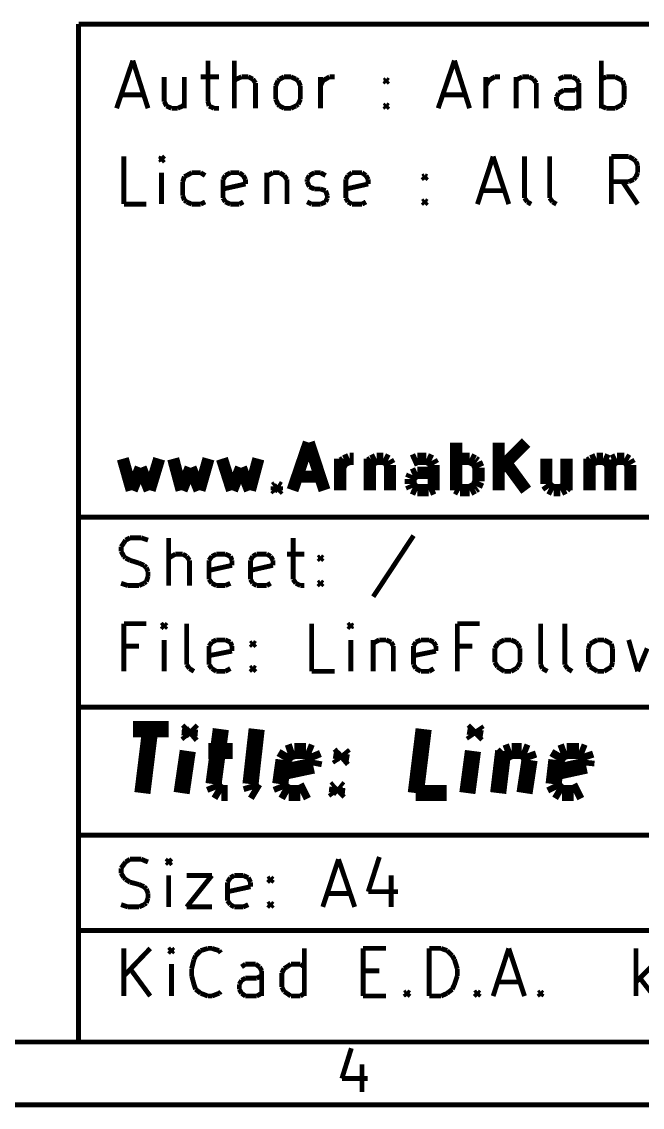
# Model space of a CAD drawing. Header units: millimetres. Extents: x 10 to 287, y 10 to 200.
# Drawn here: x 175.22 to 194.76, y 9.94 to 44.09 of the extents above; entities that cross this region are included whole.
import ezdxf

# ---------------------------------------------------------------- set-up
doc = ezdxf.new("R2010")
doc.units = ezdxf.units.MM
doc.layers.add('P', color=7, linetype='Continuous')

msp = doc.modelspace()

# ---------------------------------------------------------------- linework, layer by layer
at = {"layer": 'P'}
for points, const_width in [([(177.006, 44.009), (177.006, 11.994)], 0.152), ([(285.009, 44.009), (177.006, 44.009)], 0.152), ([(178.206, 41.363), (178.717, 42.863)], 0.152), ([(178.717, 42.863), (179.193, 41.363)], 0.152), ([(181.081, 42.863), (181.081, 41.575)], 0.152), ([(181.91, 41.363), (181.91, 42.863)], 0.152), ([(188.33, 41.363), (188.842, 42.863)], 0.152), ([(188.842, 42.863), (189.318, 41.363)], 0.152), ([(193.463, 41.363), (193.463, 42.863)], 0.152), ([(179.705, 42.351), (179.705, 41.575)], 0.152), ([(180.34, 42.351), (180.34, 41.363)], 0.152), ([(180.852, 42.351), (181.434, 42.351)], 0.152), ([(181.98, 42.28), (181.91, 42.228)], 0.152), ([(182.139, 42.351), (181.98, 42.28)], 0.152), ([(182.351, 42.351), (182.139, 42.351)], 0.152), ([(182.492, 42.28), (182.351, 42.351)], 0.152), ([(182.58, 42.157), (182.492, 42.28)], 0.152), ([(183.286, 42.228), (183.339, 42.28)], 0.152), ([(183.339, 42.28), (183.48, 42.351)], 0.152), ([(183.48, 42.351), (183.691, 42.351)], 0.152), ([(183.691, 42.351), (183.85, 42.28)], 0.152), ([(183.85, 42.28), (183.921, 42.228)], 0.152), ([(184.626, 41.363), (184.626, 42.351)], 0.152), ([(184.697, 42.228), (184.785, 42.28)], 0.152), ([(184.785, 42.28), (184.908, 42.351)], 0.152), ([(184.908, 42.351), (185.067, 42.351)], 0.152), ([(186.637, 42.228), (186.69, 42.28)], 0.152), ([(186.69, 42.28), (186.761, 42.228)], 0.152), ([(186.69, 42.28), (186.69, 42.157)], 0.152), ([(189.83, 41.363), (189.83, 42.351)], 0.152), ([(189.918, 42.228), (189.988, 42.28)], 0.152), ([(189.988, 42.28), (190.112, 42.351)], 0.152), ([(190.112, 42.351), (190.271, 42.351)], 0.152), ([(190.782, 42.351), (190.782, 41.363)], 0.152), ([(190.782, 42.228), (190.835, 42.28)], 0.152), ([(190.835, 42.28), (190.976, 42.351)], 0.152), ([(190.976, 42.351), (191.188, 42.351)], 0.152), ([(191.188, 42.351), (191.329, 42.28)], 0.152), ([(191.329, 42.28), (191.417, 42.157)], 0.152), ([(192.282, 42.351), (192.123, 42.28)], 0.152), ([(192.546, 42.351), (192.282, 42.351)], 0.152), ([(192.687, 42.28), (192.546, 42.351)], 0.152), ([(192.758, 42.157), (192.687, 42.28)], 0.152), ([(193.463, 42.28), (193.622, 42.351)], 0.152), ([(193.622, 42.351), (193.904, 42.351)], 0.152), ([(193.904, 42.351), (194.045, 42.28)], 0.152), ([(194.045, 42.28), (194.134, 42.228)], 0.152), ([(182.58, 41.363), (182.58, 42.157)], 0.152), ([(183.215, 42.069), (183.286, 42.228)], 0.152), ([(183.215, 41.645), (183.215, 42.069)], 0.152), ([(183.921, 42.228), (183.991, 42.069)], 0.152), ([(183.991, 42.069), (183.991, 41.645)], 0.152), ([(184.626, 42.069), (184.697, 42.228)], 0.152), ([(186.69, 42.157), (186.637, 42.228)], 0.152), ([(186.761, 42.228), (186.69, 42.157)], 0.152), ([(189.83, 42.069), (189.918, 42.228)], 0.152), ([(191.417, 42.157), (191.417, 41.363)], 0.152), ([(192.123, 41.839), (192.282, 41.928)], 0.152), ([(192.282, 41.928), (192.634, 41.928)], 0.152), ([(192.634, 41.928), (192.758, 41.998)], 0.152), ([(192.758, 41.363), (192.758, 42.157)], 0.152), ([(194.134, 42.228), (194.187, 42.069)], 0.152), ([(194.187, 42.069), (194.187, 41.645)], 0.152), ([(178.347, 41.787), (179.07, 41.787)], 0.152), ([(183.286, 41.487), (183.215, 41.645)], 0.152), ([(183.991, 41.645), (183.921, 41.487)], 0.152), ([(188.489, 41.787), (189.195, 41.787)], 0.152), ([(192.052, 41.716), (192.123, 41.839)], 0.152), ([(192.052, 41.575), (192.052, 41.716)], 0.152), ([(194.187, 41.645), (194.134, 41.487)], 0.152), ([(179.705, 41.575), (179.776, 41.434)], 0.152), ([(179.776, 41.434), (179.934, 41.363)], 0.152), ([(179.934, 41.363), (180.128, 41.363)], 0.152), ([(180.128, 41.363), (180.287, 41.434)], 0.152), ([(180.287, 41.434), (180.34, 41.487)], 0.152), ([(181.081, 41.575), (181.116, 41.434)], 0.152), ([(181.116, 41.434), (181.275, 41.363)], 0.152), ([(181.275, 41.363), (181.434, 41.363)], 0.152), ([(183.339, 41.434), (183.286, 41.487)], 0.152), ([(183.48, 41.363), (183.339, 41.434)], 0.152), ([(183.691, 41.363), (183.48, 41.363)], 0.152), ([(183.85, 41.434), (183.691, 41.363)], 0.152), ([(183.921, 41.487), (183.85, 41.434)], 0.152), ([(186.637, 41.434), (186.69, 41.487)], 0.152), ([(186.69, 41.363), (186.637, 41.434)], 0.152), ([(186.69, 41.487), (186.761, 41.434)], 0.152), ([(186.69, 41.487), (186.69, 41.363)], 0.152), ([(186.761, 41.434), (186.69, 41.363)], 0.152), ([(192.123, 41.434), (192.052, 41.575)], 0.152), ([(192.282, 41.363), (192.123, 41.434)], 0.152), ([(192.634, 41.363), (192.282, 41.363)], 0.152), ([(192.758, 41.434), (192.634, 41.363)], 0.152), ([(193.622, 41.363), (193.463, 41.434)], 0.152), ([(193.904, 41.363), (193.622, 41.363)], 0.152), ([(194.045, 41.434), (193.904, 41.363)], 0.152), ([(194.134, 41.487), (194.045, 41.434)], 0.152), ([(178.435, 38.347), (178.435, 39.846)], 0.152), ([(179.617, 39.846), (179.582, 39.758)], 0.152), ([(179.582, 39.758), (179.617, 39.688)], 0.152), ([(179.705, 39.758), (179.617, 39.846)], 0.152), ([(179.617, 39.846), (179.617, 39.688)], 0.152), ([(179.617, 39.688), (179.705, 39.758)], 0.152), ([(189.565, 38.347), (190.059, 39.846)], 0.152), ([(190.059, 39.846), (190.553, 38.347)], 0.152), ([(191.047, 38.541), (191.047, 39.846)], 0.152), ([(191.841, 38.541), (191.841, 39.846)], 0.152), ([(193.781, 38.347), (193.781, 39.846)], 0.152), ([(193.781, 39.846), (194.328, 39.846)], 0.152), ([(194.328, 39.846), (194.486, 39.758)], 0.152), ([(194.486, 39.758), (194.557, 39.688)], 0.152), ([(194.557, 39.688), (194.61, 39.564)], 0.152), ([(194.61, 39.564), (194.61, 39.335)], 0.152), ([(179.617, 38.347), (179.617, 39.335)], 0.152), ([(180.287, 39.053), (180.34, 39.211)], 0.152), ([(180.34, 39.211), (180.411, 39.247)], 0.152), ([(180.411, 39.247), (180.569, 39.335)], 0.152), ([(180.569, 39.335), (180.852, 39.335)], 0.152), ([(180.852, 39.335), (180.993, 39.247)], 0.152), ([(181.557, 39.123), (181.628, 39.247)], 0.152), ([(181.628, 39.247), (181.786, 39.335)], 0.152), ([(181.786, 39.335), (182.069, 39.335)], 0.152), ([(182.069, 39.335), (182.192, 39.247)], 0.152), ([(182.192, 39.247), (182.263, 39.123)], 0.152), ([(182.933, 39.335), (182.933, 38.347)], 0.152), ([(182.933, 39.211), (182.968, 39.247)], 0.152), ([(182.968, 39.247), (183.127, 39.335)], 0.152), ([(183.127, 39.335), (183.339, 39.335)], 0.152), ([(183.339, 39.335), (183.48, 39.247)], 0.152), ([(183.48, 39.247), (183.568, 39.123)], 0.152), ([(184.203, 39.123), (184.273, 39.247)], 0.152), ([(184.273, 39.247), (184.432, 39.335)], 0.152), ([(184.432, 39.335), (184.626, 39.335)], 0.152), ([(184.626, 39.335), (184.785, 39.247)], 0.152), ([(185.42, 39.123), (185.491, 39.247)], 0.152), ([(185.491, 39.247), (185.614, 39.335)], 0.152), ([(185.614, 39.335), (185.932, 39.335)], 0.152), ([(185.932, 39.335), (186.055, 39.247)], 0.152), ([(186.055, 39.247), (186.126, 39.123)], 0.152), ([(187.837, 39.211), (187.907, 39.247)], 0.152), ([(187.907, 39.123), (187.837, 39.211)], 0.152), ([(187.907, 39.247), (187.978, 39.211)], 0.152), ([(187.907, 39.247), (187.907, 39.123)], 0.152), ([(187.978, 39.211), (187.907, 39.123)], 0.152), ([(194.557, 39.211), (194.486, 39.123)], 0.152), ([(194.61, 39.335), (194.557, 39.211)], 0.152), ([(180.287, 38.612), (180.287, 39.053)], 0.152), ([(181.557, 38.541), (181.557, 39.123)], 0.152), ([(182.263, 38.982), (181.557, 38.823)], 0.152), ([(182.263, 39.123), (182.263, 38.982)], 0.152), ([(183.568, 39.123), (183.568, 38.347)], 0.152), ([(184.203, 39.053), (184.203, 39.123)], 0.152), ([(184.273, 38.894), (184.203, 39.053)], 0.152), ([(184.432, 38.823), (184.273, 38.894)], 0.152), ([(185.42, 38.541), (185.42, 39.123)], 0.152), ([(186.126, 38.982), (185.42, 38.823)], 0.152), ([(186.126, 39.123), (186.126, 38.982)], 0.152), ([(194.328, 39.053), (193.781, 39.053)], 0.152), ([(194.61, 38.347), (194.134, 39.053)], 0.152), ([(194.486, 39.123), (194.328, 39.053)], 0.152), ([(180.34, 38.47), (180.287, 38.612)], 0.152), ([(181.628, 38.418), (181.557, 38.541)], 0.152), ([(184.626, 38.823), (184.432, 38.823)], 0.152), ([(184.785, 38.77), (184.626, 38.823)], 0.152), ([(184.838, 38.612), (184.785, 38.77)], 0.152), ([(184.785, 38.418), (184.838, 38.541)], 0.152), ([(184.838, 38.541), (184.838, 38.612)], 0.152), ([(185.491, 38.418), (185.42, 38.541)], 0.152), ([(189.689, 38.77), (190.412, 38.77)], 0.152), ([(191.135, 38.418), (191.047, 38.541)], 0.152), ([(191.929, 38.418), (191.841, 38.541)], 0.152), ([(179.141, 38.347), (178.435, 38.347)], 0.152), ([(180.411, 38.418), (180.34, 38.47)], 0.152), ([(180.569, 38.347), (180.411, 38.418)], 0.152), ([(180.852, 38.347), (180.569, 38.347)], 0.152), ([(180.993, 38.418), (180.852, 38.347)], 0.152), ([(181.786, 38.347), (181.628, 38.418)], 0.152), ([(182.069, 38.347), (181.786, 38.347)], 0.152), ([(182.192, 38.418), (182.069, 38.347)], 0.152), ([(184.203, 38.418), (184.344, 38.347)], 0.152), ([(184.344, 38.347), (184.626, 38.347)], 0.152), ([(184.626, 38.347), (184.785, 38.418)], 0.152), ([(185.614, 38.347), (185.491, 38.418)], 0.152), ([(185.932, 38.347), (185.614, 38.347)], 0.152), ([(186.055, 38.418), (185.932, 38.347)], 0.152), ([(187.837, 38.418), (187.907, 38.47)], 0.152), ([(187.907, 38.347), (187.837, 38.418)], 0.152), ([(187.907, 38.47), (187.978, 38.418)], 0.152), ([(187.907, 38.47), (187.907, 38.347)], 0.152), ([(187.978, 38.418), (187.907, 38.347)], 0.152), ([(191.258, 38.347), (191.135, 38.418)], 0.152), ([(192.052, 38.347), (191.929, 38.418)], 0.152), ([(183.744, 29.351), (184.256, 30.85)], 0.381), ([(184.256, 30.85), (184.75, 29.351)], 0.381), ([(188.895, 29.351), (188.895, 30.85)], 0.381), ([(190.235, 29.351), (190.235, 30.85)], 0.381), ([(191.1, 30.85), (190.235, 29.986)], 0.381), ([(178.4, 30.339), (178.682, 29.351)], 0.381), ([(179.246, 29.351), (179.546, 30.339)], 0.381), ([(179.987, 30.339), (180.252, 29.351)], 0.381), ([(180.816, 29.351), (181.098, 30.339)], 0.381), ([(181.522, 30.339), (181.839, 29.351)], 0.381), ([(182.404, 29.351), (182.668, 30.339)], 0.381), ([(185.244, 29.351), (185.244, 30.339)], 0.381), ([(185.244, 30.057), (185.314, 30.215)], 0.381), ([(185.314, 30.215), (185.385, 30.268)], 0.381), ([(185.385, 30.268), (185.543, 30.339)], 0.381), ([(185.543, 30.339), (185.667, 30.339)], 0.381), ([(186.178, 30.339), (186.178, 29.351)], 0.381), ([(186.178, 30.215), (186.249, 30.268)], 0.381), ([(186.249, 30.268), (186.39, 30.339)], 0.381), ([(186.39, 30.339), (186.602, 30.339)], 0.381), ([(186.602, 30.339), (186.743, 30.268)], 0.381), ([(186.743, 30.268), (186.813, 30.145)], 0.381), ([(187.678, 30.339), (187.519, 30.268)], 0.381), ([(187.96, 30.339), (187.678, 30.339)], 0.381), ([(188.119, 30.268), (187.96, 30.339)], 0.381), ([(188.189, 30.145), (188.119, 30.268)], 0.381), ([(188.895, 30.268), (189.018, 30.339)], 0.381), ([(189.018, 30.339), (189.318, 30.339)], 0.381), ([(189.318, 30.339), (189.459, 30.268)], 0.381), ([(189.459, 30.268), (189.53, 30.215)], 0.381), ([(189.53, 30.215), (189.6, 30.057)], 0.381), ([(191.1, 29.351), (190.465, 30.215)], 0.381), ([(191.735, 30.339), (191.735, 29.545)], 0.381), ([(192.37, 30.339), (192.37, 29.351)], 0.381), ([(193.093, 29.351), (193.093, 30.339)], 0.381), ([(193.093, 30.215), (193.163, 30.268)], 0.381), ([(193.163, 30.268), (193.322, 30.339)], 0.381), ([(193.322, 30.339), (193.516, 30.339)], 0.381), ([(193.516, 30.339), (193.675, 30.268)], 0.381), ([(193.675, 30.268), (193.746, 30.145)], 0.381), ([(193.746, 30.145), (193.816, 30.268)], 0.381), ([(193.816, 30.268), (193.957, 30.339)], 0.381), ([(193.957, 30.339), (194.187, 30.339)], 0.381), ([(194.187, 30.339), (194.31, 30.268)], 0.381), ([(194.31, 30.268), (194.381, 30.145)], 0.381), ([(178.682, 29.351), (178.964, 30.057)], 0.381), ([(178.964, 30.057), (179.246, 29.351)], 0.381), ([(180.252, 29.351), (180.534, 30.057)], 0.381), ([(180.534, 30.057), (180.816, 29.351)], 0.381), ([(181.839, 29.351), (182.122, 30.057)], 0.381), ([(182.122, 30.057), (182.404, 29.351)], 0.381), ([(186.813, 30.145), (186.813, 29.351)], 0.381), ([(187.519, 29.827), (187.678, 29.898)], 0.381), ([(187.678, 29.898), (188.031, 29.898)], 0.381), ([(188.031, 29.898), (188.189, 29.986)], 0.381), ([(188.189, 29.351), (188.189, 30.145)], 0.381), ([(189.6, 30.057), (189.6, 29.633)], 0.381), ([(193.746, 30.145), (193.746, 29.351)], 0.381), ([(194.381, 30.145), (194.381, 29.351)], 0.381), ([(183.885, 29.774), (184.609, 29.774)], 0.381), ([(187.466, 29.704), (187.519, 29.827)], 0.381), ([(187.466, 29.545), (187.466, 29.704)], 0.381), ([(187.519, 29.422), (187.466, 29.545)], 0.381), ([(189.6, 29.633), (189.53, 29.475)], 0.381), ([(191.735, 29.545), (191.823, 29.422)], 0.381), ([(183.18, 29.422), (183.25, 29.475)], 0.381), ([(183.25, 29.351), (183.18, 29.422)], 0.381), ([(183.25, 29.475), (183.339, 29.422)], 0.381), ([(183.25, 29.475), (183.25, 29.351)], 0.381), ([(183.339, 29.422), (183.25, 29.351)], 0.381), ([(187.678, 29.351), (187.519, 29.422)], 0.381), ([(188.031, 29.351), (187.678, 29.351)], 0.381), ([(188.189, 29.422), (188.031, 29.351)], 0.381), ([(189.018, 29.351), (188.895, 29.422)], 0.381), ([(189.318, 29.351), (189.018, 29.351)], 0.381), ([(189.459, 29.422), (189.318, 29.351)], 0.381), ([(189.53, 29.475), (189.459, 29.422)], 0.381), ([(191.823, 29.422), (191.964, 29.351)], 0.381), ([(191.964, 29.351), (192.176, 29.351)], 0.381), ([(192.176, 29.351), (192.317, 29.422)], 0.381), ([(192.317, 29.422), (192.37, 29.475)], 0.381), ([(177.006, 28.504), (285.009, 28.504)], 0.152), ([(187.554, 27.922), (186.284, 26)], 0.152), ([(178.347, 27.57), (178.435, 27.693)], 0.152), ([(178.435, 27.693), (178.488, 27.781)], 0.152), ([(178.488, 27.781), (178.629, 27.852)], 0.152), ([(178.629, 27.852), (178.982, 27.852)], 0.152), ([(178.982, 27.852), (179.193, 27.781)], 0.152), ([(179.846, 26.353), (179.846, 27.852)], 0.152), ([(183.762, 27.852), (183.762, 26.547)], 0.152), ([(178.347, 27.428), (178.347, 27.57)], 0.152), ([(178.435, 27.27), (178.347, 27.428)], 0.152), ([(178.488, 27.217), (178.435, 27.27)], 0.152), ([(179.934, 27.27), (179.846, 27.217)], 0.152), ([(180.058, 27.34), (179.934, 27.27)], 0.152), ([(180.287, 27.34), (180.058, 27.34)], 0.152), ([(180.411, 27.27), (180.287, 27.34)], 0.152), ([(180.499, 27.146), (180.411, 27.27)], 0.152), ([(181.116, 27.146), (181.204, 27.27)], 0.152), ([(181.204, 27.27), (181.345, 27.34)], 0.152), ([(181.345, 27.34), (181.628, 27.34)], 0.152), ([(181.628, 27.34), (181.786, 27.27)], 0.152), ([(181.786, 27.27), (181.839, 27.146)], 0.152), ([(182.421, 27.146), (182.492, 27.27)], 0.152), ([(182.492, 27.27), (182.615, 27.34)], 0.152), ([(182.615, 27.34), (182.933, 27.34)], 0.152), ([(182.933, 27.34), (183.056, 27.27)], 0.152), ([(183.056, 27.27), (183.127, 27.146)], 0.152), ([(183.568, 27.34), (184.115, 27.34)], 0.152), ([(184.556, 27.217), (184.626, 27.27)], 0.152), ([(184.626, 27.27), (184.697, 27.217)], 0.152), ([(184.626, 27.27), (184.626, 27.146)], 0.152), ([(178.629, 27.146), (178.488, 27.217)], 0.152), ([(178.911, 27.058), (178.629, 27.146)], 0.152), ([(179.07, 26.988), (178.911, 27.058)], 0.152), ([(179.141, 26.917), (179.07, 26.988)], 0.152), ([(179.193, 26.793), (179.141, 26.917)], 0.152), ([(180.499, 26.353), (180.499, 27.146)], 0.152), ([(181.116, 26.547), (181.116, 27.146)], 0.152), ([(181.839, 26.988), (181.116, 26.829)], 0.152), ([(181.839, 27.146), (181.839, 26.988)], 0.152), ([(182.421, 26.547), (182.421, 27.146)], 0.152), ([(183.127, 26.988), (182.421, 26.829)], 0.152), ([(183.127, 27.146), (183.127, 26.988)], 0.152), ([(184.626, 27.146), (184.556, 27.217)], 0.152), ([(184.697, 27.217), (184.626, 27.146)], 0.152), ([(179.141, 26.476), (179.193, 26.635)], 0.152), ([(179.193, 26.635), (179.193, 26.793)], 0.152), ([(178.347, 26.423), (178.558, 26.353)], 0.152), ([(178.558, 26.353), (178.911, 26.353)], 0.152), ([(178.911, 26.353), (179.07, 26.423)], 0.152), ([(179.07, 26.423), (179.141, 26.476)], 0.152), ([(181.204, 26.423), (181.116, 26.547)], 0.152), ([(181.345, 26.353), (181.204, 26.423)], 0.152), ([(181.628, 26.353), (181.345, 26.353)], 0.152), ([(181.786, 26.423), (181.628, 26.353)], 0.152), ([(182.492, 26.423), (182.421, 26.547)], 0.152), ([(182.615, 26.353), (182.492, 26.423)], 0.152), ([(182.933, 26.353), (182.615, 26.353)], 0.152), ([(183.056, 26.423), (182.933, 26.353)], 0.152), ([(183.762, 26.547), (183.85, 26.423)], 0.152), ([(183.85, 26.423), (183.991, 26.353)], 0.152), ([(183.991, 26.353), (184.115, 26.353)], 0.152), ([(184.556, 26.423), (184.626, 26.476)], 0.152), ([(184.626, 26.353), (184.556, 26.423)], 0.152), ([(184.626, 26.476), (184.697, 26.423)], 0.152), ([(184.626, 26.476), (184.626, 26.353)], 0.152), ([(184.697, 26.423), (184.626, 26.353)], 0.152), ([(178.435, 23.654), (178.435, 25.153)], 0.152), ([(178.435, 25.153), (179.141, 25.153)], 0.152), ([(179.705, 25.153), (179.617, 25.083)], 0.152), ([(179.617, 25.083), (179.705, 25.012)], 0.152), ([(179.776, 25.083), (179.705, 25.153)], 0.152), ([(179.705, 25.153), (179.705, 25.012)], 0.152), ([(179.705, 25.012), (179.776, 25.083)], 0.152), ([(180.411, 23.865), (180.411, 25.153)], 0.152), ([(184.344, 23.654), (184.344, 25.153)], 0.152), ([(185.579, 25.153), (185.491, 25.083)], 0.152), ([(185.491, 25.083), (185.579, 25.012)], 0.152), ([(185.614, 25.083), (185.579, 25.153)], 0.152), ([(185.579, 25.153), (185.579, 25.012)], 0.152), ([(185.579, 25.012), (185.614, 25.083)], 0.152), ([(188.93, 23.654), (188.93, 25.153)], 0.152), ([(188.93, 25.153), (189.636, 25.153)], 0.152), ([(191.558, 23.865), (191.558, 25.153)], 0.152), ([(192.317, 23.865), (192.317, 25.153)], 0.152), ([(179.705, 23.654), (179.705, 24.642)], 0.152), ([(181.116, 24.448), (181.204, 24.571)], 0.152), ([(181.204, 24.571), (181.345, 24.642)], 0.152), ([(181.345, 24.642), (181.628, 24.642)], 0.152), ([(181.628, 24.642), (181.786, 24.571)], 0.152), ([(181.786, 24.571), (181.839, 24.448)], 0.152), ([(182.421, 24.518), (182.492, 24.571)], 0.152), ([(182.492, 24.448), (182.421, 24.518)], 0.152), ([(182.492, 24.571), (182.58, 24.518)], 0.152), ([(182.492, 24.571), (182.492, 24.448)], 0.152), ([(182.58, 24.518), (182.492, 24.448)], 0.152), ([(185.579, 23.654), (185.579, 24.642)], 0.152), ([(186.284, 24.642), (186.284, 23.654)], 0.152), ([(186.284, 24.518), (186.337, 24.571)], 0.152), ([(186.337, 24.571), (186.478, 24.642)], 0.152), ([(186.478, 24.642), (186.69, 24.642)], 0.152), ([(186.69, 24.642), (186.849, 24.571)], 0.152), ([(186.849, 24.571), (186.919, 24.448)], 0.152), ([(187.554, 24.448), (187.625, 24.571)], 0.152), ([(187.625, 24.571), (187.784, 24.642)], 0.152), ([(187.784, 24.642), (188.048, 24.642)], 0.152), ([(188.048, 24.642), (188.189, 24.571)], 0.152), ([(188.189, 24.571), (188.26, 24.448)], 0.152), ([(190.112, 24.377), (190.2, 24.518)], 0.152), ([(190.2, 24.518), (190.271, 24.571)], 0.152), ([(190.271, 24.571), (190.412, 24.642)], 0.152), ([(190.412, 24.642), (190.623, 24.642)], 0.152), ([(190.623, 24.642), (190.782, 24.571)], 0.152), ([(190.782, 24.571), (190.835, 24.518)], 0.152), ([(190.835, 24.518), (190.906, 24.377)], 0.152), ([(193.058, 24.377), (193.111, 24.518)], 0.152), ([(193.111, 24.518), (193.199, 24.571)], 0.152), ([(193.199, 24.571), (193.34, 24.642)], 0.152), ([(193.34, 24.642), (193.552, 24.642)], 0.152), ([(193.552, 24.642), (193.693, 24.571)], 0.152), ([(193.693, 24.571), (193.781, 24.518)], 0.152), ([(193.781, 24.518), (193.816, 24.377)], 0.152), ([(194.328, 24.642), (194.61, 23.654)], 0.152), ([(178.911, 24.448), (178.435, 24.448)], 0.152), ([(181.116, 23.865), (181.116, 24.448)], 0.152), ([(181.839, 24.289), (181.116, 24.148)], 0.152), ([(181.839, 24.448), (181.839, 24.289)], 0.152), ([(186.919, 24.448), (186.919, 23.654)], 0.152), ([(187.554, 23.865), (187.554, 24.448)], 0.152), ([(188.26, 24.289), (187.554, 24.148)], 0.152), ([(188.26, 24.448), (188.26, 24.289)], 0.152), ([(189.406, 24.448), (188.93, 24.448)], 0.152), ([(190.112, 23.936), (190.112, 24.377)], 0.152), ([(190.906, 24.377), (190.906, 23.936)], 0.152), ([(193.058, 23.936), (193.058, 24.377)], 0.152), ([(193.816, 24.377), (193.816, 23.936)], 0.152), ([(194.61, 23.654), (194.91, 24.377)], 0.152), ([(180.499, 23.742), (180.411, 23.865)], 0.152), ([(181.204, 23.742), (181.116, 23.865)], 0.152), ([(187.625, 23.742), (187.554, 23.865)], 0.152), ([(190.2, 23.795), (190.112, 23.936)], 0.152), ([(190.906, 23.936), (190.835, 23.795)], 0.152), ([(191.611, 23.742), (191.558, 23.865)], 0.152), ([(192.405, 23.742), (192.317, 23.865)], 0.152), ([(193.111, 23.795), (193.058, 23.936)], 0.152), ([(193.816, 23.936), (193.781, 23.795)], 0.152), ([(180.64, 23.654), (180.499, 23.742)], 0.152), ([(181.345, 23.654), (181.204, 23.742)], 0.152), ([(181.628, 23.654), (181.345, 23.654)], 0.152), ([(181.786, 23.742), (181.628, 23.654)], 0.152), ([(182.421, 23.742), (182.492, 23.795)], 0.152), ([(182.492, 23.654), (182.421, 23.742)], 0.152), ([(182.492, 23.795), (182.58, 23.742)], 0.152), ([(182.492, 23.795), (182.492, 23.654)], 0.152), ([(182.58, 23.742), (182.492, 23.654)], 0.152), ([(185.067, 23.654), (184.344, 23.654)], 0.152), ([(187.784, 23.654), (187.625, 23.742)], 0.152), ([(188.048, 23.654), (187.784, 23.654)], 0.152), ([(188.189, 23.742), (188.048, 23.654)], 0.152), ([(190.271, 23.742), (190.2, 23.795)], 0.152), ([(190.412, 23.654), (190.271, 23.742)], 0.152), ([(190.623, 23.654), (190.412, 23.654)], 0.152), ([(190.782, 23.742), (190.623, 23.654)], 0.152), ([(190.835, 23.795), (190.782, 23.742)], 0.152), ([(191.77, 23.654), (191.611, 23.742)], 0.152), ([(192.546, 23.654), (192.405, 23.742)], 0.152), ([(193.199, 23.742), (193.111, 23.795)], 0.152), ([(193.34, 23.654), (193.199, 23.742)], 0.152), ([(193.552, 23.654), (193.34, 23.654)], 0.152), ([(193.693, 23.742), (193.552, 23.654)], 0.152), ([(193.781, 23.795), (193.693, 23.742)], 0.152), ([(177.006, 22.525), (285.009, 22.525)], 0.152), ([(178.717, 21.837), (179.846, 21.837)], 0.508), ([(179.017, 19.826), (179.264, 21.837)], 0.508), ([(180.516, 21.837), (180.411, 21.731)], 0.508), ([(180.411, 21.731), (180.499, 21.625)], 0.508), ([(180.516, 21.837), (180.499, 21.625)], 0.508), ([(180.499, 21.625), (180.622, 21.731)], 0.508), ([(180.622, 21.731), (180.516, 21.837)], 0.508), ([(181.487, 21.837), (181.257, 20.108)], 0.508), ([(182.421, 20.108), (182.615, 21.837)], 0.508), ([(187.625, 19.826), (187.872, 21.837)], 0.508), ([(189.512, 21.837), (189.406, 21.731)], 0.508), ([(189.406, 21.731), (189.477, 21.625)], 0.508), ([(189.512, 21.837), (189.477, 21.625)], 0.508), ([(189.477, 21.625), (189.583, 21.731)], 0.508), ([(189.583, 21.731), (189.512, 21.837)], 0.508), ([(180.252, 19.826), (180.446, 21.149)], 0.508), ([(181.098, 21.149), (181.857, 21.149)], 0.508), ([(183.462, 20.867), (183.586, 21.078)], 0.508), ([(183.586, 21.078), (183.797, 21.149)], 0.508), ([(183.797, 21.149), (184.168, 21.149)], 0.508), ([(184.168, 21.149), (184.344, 21.078)], 0.508), ([(184.344, 21.078), (184.432, 20.867)], 0.508), ([(185.191, 20.973), (185.297, 21.078)], 0.508), ([(185.261, 20.867), (185.191, 20.973)], 0.508), ([(185.297, 21.078), (185.261, 20.867)], 0.508), ([(185.385, 20.973), (185.261, 20.867)], 0.508), ([(185.297, 21.078), (185.385, 20.973)], 0.508), ([(189.248, 19.826), (189.424, 21.149)], 0.508), ([(190.377, 21.149), (190.218, 19.826)], 0.508), ([(190.341, 20.973), (190.447, 21.078)], 0.508), ([(190.447, 21.078), (190.641, 21.149)], 0.508), ([(190.641, 21.149), (190.959, 21.149)], 0.508), ([(190.959, 21.149), (191.135, 21.078)], 0.508), ([(191.135, 21.078), (191.206, 20.867)], 0.508), ([(192.052, 20.867), (192.176, 21.078)], 0.508), ([(192.176, 21.078), (192.37, 21.149)], 0.508), ([(192.37, 21.149), (192.758, 21.149)], 0.508), ([(192.758, 21.149), (192.934, 21.078)], 0.508), ([(192.934, 21.078), (193.005, 20.867)], 0.508), ([(183.356, 20.108), (183.462, 20.867)], 0.508), ([(184.397, 20.69), (183.409, 20.479)], 0.508), ([(184.432, 20.867), (184.397, 20.69)], 0.508), ([(191.206, 20.867), (191.047, 19.826)], 0.508), ([(191.964, 20.108), (192.052, 20.867)], 0.508), ([(192.987, 20.69), (192.017, 20.479)], 0.508), ([(193.005, 20.867), (192.987, 20.69)], 0.508), ([(181.257, 20.108), (181.328, 19.932)], 0.508), ([(181.328, 19.932), (181.504, 19.826)], 0.508), ([(182.474, 19.932), (182.421, 20.108)], 0.508), ([(182.651, 19.826), (182.474, 19.932)], 0.508), ([(183.427, 19.932), (183.356, 20.108)], 0.508), ([(183.621, 19.826), (183.427, 19.932)], 0.508), ([(184.203, 19.932), (183.991, 19.826)], 0.508), ([(185.067, 19.932), (185.155, 20.003)], 0.508), ([(185.138, 19.826), (185.067, 19.932)], 0.508), ([(185.155, 20.003), (185.138, 19.826)], 0.508), ([(185.244, 19.932), (185.138, 19.826)], 0.508), ([(185.155, 20.003), (185.244, 19.932)], 0.508), ([(192.052, 19.932), (191.964, 20.108)], 0.508), ([(192.229, 19.826), (192.052, 19.932)], 0.508), ([(192.811, 19.932), (192.599, 19.826)], 0.508), ([(181.504, 19.826), (181.698, 19.826)], 0.508), ([(183.991, 19.826), (183.621, 19.826)], 0.508), ([(188.595, 19.826), (187.625, 19.826)], 0.508), ([(192.599, 19.826), (192.229, 19.826)], 0.508), ([(177.006, 18.503), (285.009, 18.503)], 0.152), ([(178.488, 17.657), (178.629, 17.745)], 0.152), ([(178.629, 17.745), (178.982, 17.745)], 0.152), ([(178.982, 17.745), (179.193, 17.657)], 0.152), ([(179.846, 17.745), (179.776, 17.657)], 0.152), ([(179.934, 17.657), (179.846, 17.745)], 0.152), ([(179.846, 17.745), (179.846, 17.586)], 0.152), ([(184.697, 16.245), (185.191, 17.745)], 0.152), ([(185.191, 17.745), (185.702, 16.245)], 0.152), ([(186.478, 17.815), (186.126, 16.722)], 0.152), ([(178.347, 17.463), (178.435, 17.586)], 0.152), ([(178.347, 17.304), (178.347, 17.463)], 0.152), ([(178.435, 17.586), (178.488, 17.657)], 0.152), ([(179.776, 17.657), (179.846, 17.586)], 0.152), ([(179.846, 17.586), (179.934, 17.657)], 0.152), ([(178.435, 17.163), (178.347, 17.304)], 0.152), ([(178.488, 17.11), (178.435, 17.163)], 0.152), ([(178.629, 17.022), (178.488, 17.11)], 0.152), ([(178.911, 16.951), (178.629, 17.022)], 0.152), ([(179.846, 16.245), (179.846, 17.233)], 0.152), ([(180.411, 17.233), (181.204, 17.233)], 0.152), ([(181.204, 17.233), (180.411, 16.245)], 0.152), ([(181.698, 17.022), (181.786, 17.163)], 0.152), ([(181.698, 16.439), (181.698, 17.022)], 0.152), ([(181.786, 17.163), (181.91, 17.233)], 0.152), ([(181.91, 17.233), (182.192, 17.233)], 0.152), ([(182.192, 17.233), (182.351, 17.163)], 0.152), ([(182.351, 17.163), (182.421, 17.022)], 0.152), ([(182.421, 17.022), (182.421, 16.88)], 0.152), ([(182.968, 17.11), (183.056, 17.163)], 0.152), ([(183.056, 17.022), (182.968, 17.11)], 0.152), ([(183.056, 17.163), (183.127, 17.11)], 0.152), ([(183.056, 17.163), (183.056, 17.022)], 0.152), ([(183.127, 17.11), (183.056, 17.022)], 0.152), ([(186.849, 17.233), (186.849, 16.245)], 0.152), ([(179.07, 16.88), (178.911, 16.951)], 0.152), ([(179.141, 16.81), (179.07, 16.88)], 0.152), ([(179.193, 16.669), (179.141, 16.81)], 0.152), ([(179.193, 16.528), (179.193, 16.669)], 0.152), ([(182.421, 16.88), (181.698, 16.722)], 0.152), ([(184.838, 16.669), (185.579, 16.669)], 0.152), ([(186.126, 16.722), (187.06, 16.722)], 0.152), ([(178.347, 16.316), (178.558, 16.245)], 0.152), ([(178.911, 16.245), (179.07, 16.316)], 0.152), ([(179.07, 16.316), (179.141, 16.369)], 0.152), ([(179.141, 16.369), (179.193, 16.528)], 0.152), ([(181.786, 16.316), (181.698, 16.439)], 0.152), ([(181.91, 16.245), (181.786, 16.316)], 0.152), ([(182.351, 16.316), (182.192, 16.245)], 0.152), ([(182.968, 16.316), (183.056, 16.369)], 0.152), ([(183.056, 16.245), (182.968, 16.316)], 0.152), ([(183.056, 16.369), (183.127, 16.316)], 0.152), ([(183.056, 16.369), (183.056, 16.245)], 0.152), ([(183.127, 16.316), (183.056, 16.245)], 0.152), ([(178.558, 16.245), (178.911, 16.245)], 0.152), ([(180.411, 16.245), (181.204, 16.245)], 0.152), ([(182.192, 16.245), (181.91, 16.245)], 0.152), ([(177.006, 15.505), (285.009, 15.505)], 0.152), ([(178.435, 13.441), (178.435, 14.94)], 0.152), ([(179.264, 14.94), (178.435, 14.076)], 0.152), ([(179.934, 14.94), (179.846, 14.87)], 0.152), ([(179.846, 14.87), (179.934, 14.799)], 0.152), ([(179.987, 14.87), (179.934, 14.94)], 0.152), ([(179.934, 14.94), (179.934, 14.799)], 0.152), ([(179.934, 14.799), (179.987, 14.87)], 0.152), ([(180.64, 14.587), (180.693, 14.711)], 0.152), ([(180.693, 14.711), (180.852, 14.87)], 0.152), ([(180.852, 14.87), (181.081, 14.94)], 0.152), ([(181.081, 14.94), (181.204, 14.94)], 0.152), ([(181.204, 14.94), (181.434, 14.87)], 0.152), ([(181.434, 14.87), (181.487, 14.799)], 0.152), ([(184.115, 13.441), (184.115, 14.94)], 0.152), ([(185.967, 13.441), (185.967, 14.94)], 0.152), ([(185.967, 14.94), (186.69, 14.94)], 0.152), ([(188.048, 13.441), (188.048, 14.94)], 0.152), ([(188.048, 14.94), (188.419, 14.94)], 0.152), ([(188.419, 14.94), (188.613, 14.87)], 0.152), ([(188.613, 14.87), (188.771, 14.711)], 0.152), ([(188.771, 14.711), (188.842, 14.587)], 0.152), ([(190.059, 13.441), (190.553, 14.94)], 0.152), ([(190.553, 14.94), (191.047, 13.441)], 0.152), ([(194.557, 13.441), (194.557, 14.94)], 0.152), ([(179.264, 13.441), (178.629, 14.305)], 0.152), ([(179.934, 13.441), (179.934, 14.446)], 0.152), ([(180.569, 14.305), (180.64, 14.587)], 0.152), ([(180.569, 14.076), (180.569, 14.305)], 0.152), ([(182.263, 14.446), (182.139, 14.358)], 0.152), ([(182.58, 14.446), (182.263, 14.446)], 0.152), ([(182.704, 14.358), (182.58, 14.446)], 0.152), ([(182.774, 14.235), (182.704, 14.358)], 0.152), ([(183.409, 14.164), (183.48, 14.305)], 0.152), ([(183.48, 14.305), (183.568, 14.358)], 0.152), ([(183.568, 14.358), (183.691, 14.446)], 0.152), ([(183.691, 14.446), (183.991, 14.446)], 0.152), ([(183.991, 14.446), (184.115, 14.358)], 0.152), ([(188.842, 14.587), (188.93, 14.305)], 0.152), ([(188.93, 14.305), (188.93, 14.076)], 0.152), ([(195.121, 14.446), (194.557, 13.882)], 0.152), ([(180.64, 13.811), (180.569, 14.076)], 0.152), ([(182.069, 13.811), (182.139, 13.935)], 0.152), ([(182.139, 13.935), (182.263, 14.005)], 0.152), ([(182.263, 14.005), (182.615, 14.005)], 0.152), ([(182.615, 14.005), (182.774, 14.076)], 0.152), ([(182.774, 13.441), (182.774, 14.235)], 0.152), ([(183.409, 13.723), (183.409, 14.164)], 0.152), ([(185.967, 14.235), (186.478, 14.235)], 0.152), ([(188.93, 14.076), (188.842, 13.811)], 0.152), ([(194.68, 14.005), (195.121, 13.441)], 0.152), ([(180.693, 13.653), (180.64, 13.811)], 0.152), ([(180.852, 13.529), (180.693, 13.653)], 0.152), ([(181.487, 13.582), (181.434, 13.529)], 0.152), ([(182.069, 13.653), (182.069, 13.811)], 0.152), ([(182.139, 13.529), (182.069, 13.653)], 0.152), ([(183.48, 13.582), (183.409, 13.723)], 0.152), ([(183.568, 13.529), (183.48, 13.582)], 0.152), ([(187.272, 13.529), (187.343, 13.582)], 0.152), ([(187.343, 13.582), (187.431, 13.529)], 0.152), ([(187.343, 13.582), (187.343, 13.441)], 0.152), ([(188.771, 13.653), (188.613, 13.529)], 0.152), ([(188.842, 13.811), (188.771, 13.653)], 0.152), ([(189.477, 13.529), (189.565, 13.582)], 0.152), ([(189.565, 13.582), (189.636, 13.529)], 0.152), ([(189.565, 13.582), (189.565, 13.441)], 0.152), ([(190.2, 13.882), (190.906, 13.882)], 0.152), ([(191.488, 13.529), (191.558, 13.582)], 0.152), ([(191.558, 13.582), (191.611, 13.529)], 0.152), ([(191.558, 13.582), (191.558, 13.441)], 0.152), ([(181.081, 13.441), (180.852, 13.529)], 0.152), ([(181.204, 13.441), (181.081, 13.441)], 0.152), ([(181.434, 13.529), (181.204, 13.441)], 0.152), ([(182.263, 13.441), (182.139, 13.529)], 0.152), ([(182.615, 13.441), (182.263, 13.441)], 0.152), ([(182.774, 13.529), (182.615, 13.441)], 0.152), ([(183.691, 13.441), (183.568, 13.529)], 0.152), ([(183.991, 13.441), (183.691, 13.441)], 0.152), ([(184.115, 13.529), (183.991, 13.441)], 0.152), ([(186.69, 13.441), (185.967, 13.441)], 0.152), ([(187.343, 13.441), (187.272, 13.529)], 0.152), ([(187.431, 13.529), (187.343, 13.441)], 0.152), ([(188.419, 13.441), (188.048, 13.441)], 0.152), ([(188.613, 13.529), (188.419, 13.441)], 0.152), ([(189.565, 13.441), (189.477, 13.529)], 0.152), ([(189.636, 13.529), (189.565, 13.441)], 0.152), ([(191.558, 13.441), (191.488, 13.529)], 0.152), ([(191.611, 13.529), (191.558, 13.441)], 0.152), ([(11.977, 11.994), (285.009, 11.994)], 0.152), ([(177.006, 11.994), (285.009, 11.994)], 0.152), ([(185.596, 11.8), (185.297, 10.848)], 0.152), ([(185.932, 11.289), (185.932, 10.425)], 0.152), ([(185.297, 10.848), (186.108, 10.848)], 0.152), ([(10.001, 10.019), (286.985, 10.019)], 0.152)]:
    msp.add_lwpolyline(points, dxfattribs=dict(at, const_width=const_width))

doc.saveas('drawing.dxf')
